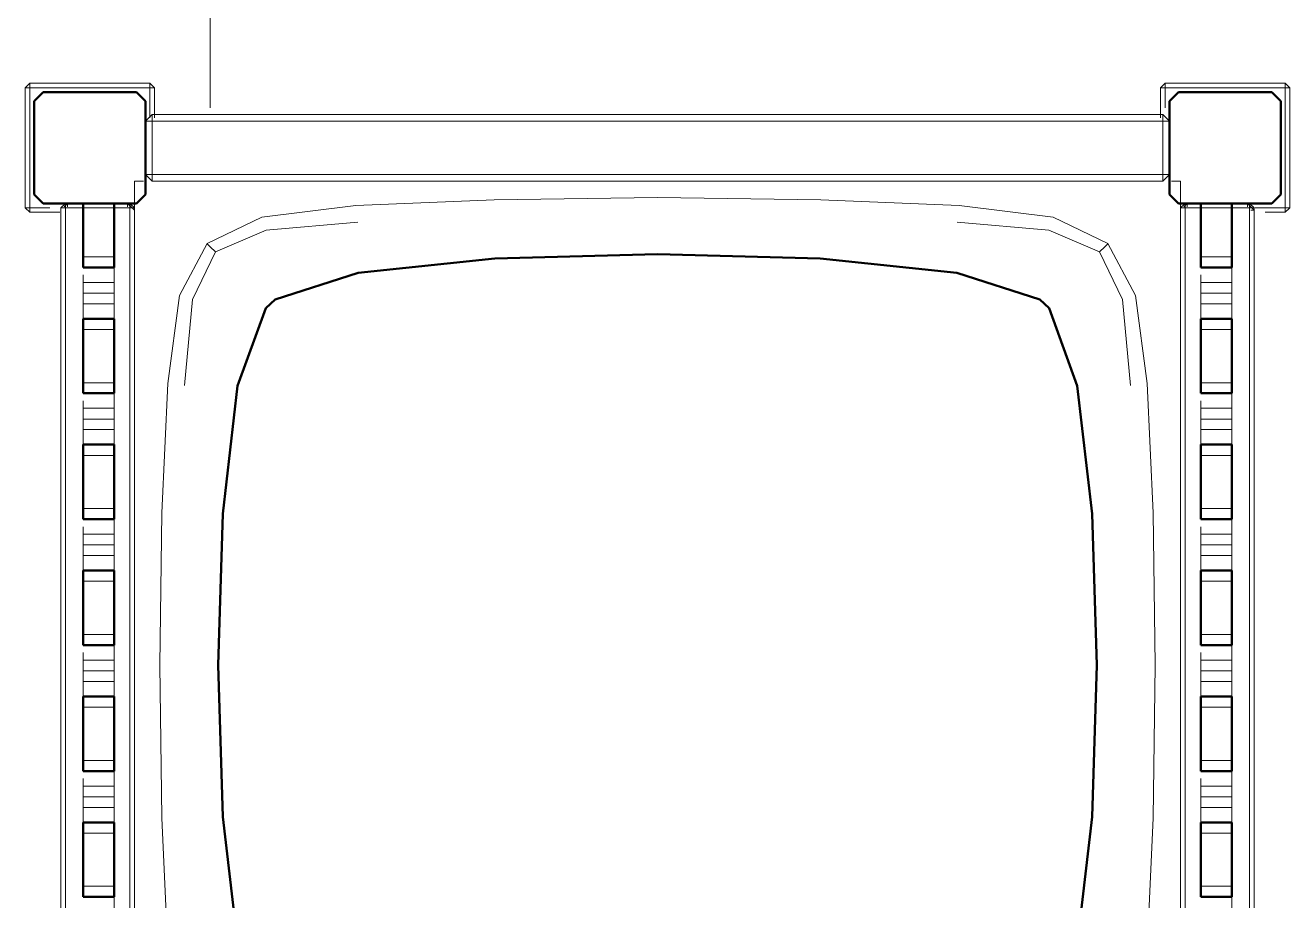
# Model space of a CAD drawing. Header units: metres. Extents: x 10 to 831, y 10 to 584.
# Drawn here: x 643.9 to 662.83, y 418.66 to 431.77 of the extents above; entities that cross this region are included whole.
import ezdxf

# ---------------------------------------------------------------- set-up
doc = ezdxf.new("R2010")
doc.units = ezdxf.units.M
doc.layers.add('CUT', color=7, linetype='Continuous', lineweight=50)
doc.layers.add('VIS', color=8, linetype='Continuous', lineweight=13)

msp = doc.modelspace()

# ---------------------------------------------------------------- linework, layer by layer
at = {"layer": 'CUT'}
for p, q in [((644.033, 430.633), (644.167, 430.767)), ((644.167, 430.767), (645.567, 430.767)), ((645.567, 430.767), (645.7, 430.633)), ((661.033, 430.633), (661.167, 430.767)), ((661.167, 430.767), (662.567, 430.767)), ((662.567, 430.767), (662.7, 430.633)), ((644.033, 429.233), (644.033, 430.633)), ((645.7, 430.633), (645.7, 429.233)), ((661.033, 429.233), (661.033, 430.633)), ((662.7, 430.633), (662.7, 429.233)), ((644.167, 429.1), (644.033, 429.233)), ((645.7, 429.233), (645.567, 429.1)), ((661.167, 429.1), (661.033, 429.233)), ((662.7, 429.233), (662.567, 429.1)), ((645.567, 429.1), (644.167, 429.1)), ((645.233, 429.1), (644.767, 429.1)), ((644.767, 429.1), (644.767, 428.651)), ((645.233, 428.651), (645.233, 429.1)), ((662.567, 429.1), (661.167, 429.1)), ((661.967, 429.1), (661.5, 429.1)), ((661.5, 429.1), (661.5, 428.651)), ((661.967, 428.651), (661.967, 429.1)), ((644.767, 428.651), (644.767, 428.301)), ((645.233, 428.301), (645.233, 428.651)), ((661.5, 428.651), (661.5, 428.301)), ((661.967, 428.301), (661.967, 428.651)), ((644.767, 428.301), (644.767, 428.252)), ((645.233, 428.252), (645.233, 428.301)), ((648.882, 428.062), (650.933, 428.274)), ((650.933, 428.274), (653.367, 428.338)), ((653.367, 428.338), (655.8, 428.274)), ((655.8, 428.274), (657.851, 428.062)), ((661.5, 428.301), (661.5, 428.252)), ((661.967, 428.252), (661.967, 428.301)), ((644.767, 428.252), (644.767, 428.158)), ((644.767, 428.158), (644.767, 428.142)), ((644.767, 428.142), (645.233, 428.142)), ((645.233, 428.158), (645.233, 428.252)), ((645.233, 428.142), (645.233, 428.158)), ((661.5, 428.252), (661.5, 428.158)), ((661.5, 428.158), (661.5, 428.142)), ((661.5, 428.142), (661.967, 428.142)), ((661.967, 428.158), (661.967, 428.252)), ((661.967, 428.142), (661.967, 428.158)), ((647.643, 427.662), (648.882, 428.062)), ((657.851, 428.062), (659.09, 427.662)), ((647.08, 426.368), (647.501, 427.529)), ((647.501, 427.529), (647.643, 427.662)), ((659.09, 427.662), (659.232, 427.529)), ((659.232, 427.529), (659.653, 426.368)), ((644.767, 427.356), (644.767, 427.372)), ((644.767, 427.372), (645.233, 427.372)), ((644.767, 426.991), (644.767, 427.356)), ((645.233, 427.372), (645.233, 427.356)), ((645.233, 427.356), (645.233, 426.991)), ((661.5, 427.356), (661.5, 427.372)), ((661.5, 427.372), (661.967, 427.372)), ((661.5, 426.991), (661.5, 427.356)), ((661.967, 427.372), (661.967, 427.356)), ((661.967, 427.356), (661.967, 426.991)), ((644.767, 426.637), (644.767, 426.991)), ((645.233, 426.991), (645.233, 426.637)), ((661.5, 426.637), (661.5, 426.991)), ((661.967, 426.991), (661.967, 426.637)), ((644.767, 426.273), (644.767, 426.637)), ((645.233, 426.637), (645.233, 426.273)), ((661.5, 426.273), (661.5, 426.637)), ((661.967, 426.637), (661.967, 426.273)), ((644.767, 426.256), (644.767, 426.273)), ((645.233, 426.256), (644.767, 426.256)), ((645.233, 426.273), (645.233, 426.256)), ((646.857, 424.453), (647.08, 426.368)), ((659.653, 426.368), (659.876, 424.453)), ((661.5, 426.256), (661.5, 426.273)), ((661.967, 426.256), (661.5, 426.256)), ((661.967, 426.273), (661.967, 426.256)), ((644.767, 425.47), (644.767, 425.487)), ((644.767, 425.487), (645.233, 425.487)), ((644.767, 425.106), (644.767, 425.47)), ((645.233, 425.487), (645.233, 425.47)), ((645.233, 425.47), (645.233, 425.106)), ((661.5, 425.47), (661.5, 425.487)), ((661.5, 425.487), (661.967, 425.487)), ((661.5, 425.106), (661.5, 425.47)), ((661.967, 425.487), (661.967, 425.47)), ((661.967, 425.47), (661.967, 425.106)), ((644.767, 424.751), (644.767, 425.106)), ((645.233, 425.106), (645.233, 424.751)), ((661.5, 424.751), (661.5, 425.106)), ((661.967, 425.106), (661.967, 424.751)), ((644.767, 424.387), (644.767, 424.751)), ((645.233, 424.751), (645.233, 424.387)), ((661.5, 424.387), (661.5, 424.751)), ((661.967, 424.751), (661.967, 424.387)), ((644.767, 424.37), (644.767, 424.387)), ((645.233, 424.37), (644.767, 424.37)), ((645.233, 424.387), (645.233, 424.37)), ((646.79, 422.183), (646.857, 424.453)), ((659.876, 424.453), (659.944, 422.183)), ((661.5, 424.37), (661.5, 424.387)), ((661.967, 424.37), (661.5, 424.37)), ((661.967, 424.387), (661.967, 424.37)), ((644.767, 423.584), (644.767, 423.601)), ((644.767, 423.601), (645.233, 423.601)), ((644.767, 423.22), (644.767, 423.584)), ((645.233, 423.601), (645.233, 423.584)), ((645.233, 423.584), (645.233, 423.22)), ((661.5, 423.584), (661.5, 423.601)), ((661.5, 423.601), (661.967, 423.601)), ((661.5, 423.22), (661.5, 423.584)), ((661.967, 423.601), (661.967, 423.584)), ((661.967, 423.584), (661.967, 423.22)), ((644.767, 422.866), (644.767, 423.22)), ((645.233, 423.22), (645.233, 422.866)), ((661.5, 422.866), (661.5, 423.22)), ((661.967, 423.22), (661.967, 422.866)), ((644.767, 422.501), (644.767, 422.866)), ((645.233, 422.866), (645.233, 422.501)), ((661.5, 422.501), (661.5, 422.866)), ((661.967, 422.866), (661.967, 422.501)), ((644.767, 422.485), (644.767, 422.501)), ((645.233, 422.485), (644.767, 422.485)), ((645.233, 422.501), (645.233, 422.485)), ((661.5, 422.485), (661.5, 422.501)), ((661.967, 422.485), (661.5, 422.485)), ((661.967, 422.501), (661.967, 422.485)), ((646.857, 419.914), (646.79, 422.183)), ((659.944, 422.183), (659.876, 419.914)), ((644.767, 421.699), (644.767, 421.715)), ((644.767, 421.715), (645.233, 421.715)), ((644.767, 421.334), (644.767, 421.699)), ((645.233, 421.715), (645.233, 421.699)), ((645.233, 421.699), (645.233, 421.334)), ((661.5, 421.699), (661.5, 421.715)), ((661.5, 421.715), (661.967, 421.715)), ((661.5, 421.334), (661.5, 421.699)), ((661.967, 421.715), (661.967, 421.699)), ((661.967, 421.699), (661.967, 421.334)), ((644.767, 420.98), (644.767, 421.334)), ((645.233, 421.334), (645.233, 420.98)), ((661.5, 420.98), (661.5, 421.334)), ((661.967, 421.334), (661.967, 420.98)), ((644.767, 420.616), (644.767, 420.98)), ((645.233, 420.98), (645.233, 420.616)), ((661.5, 420.616), (661.5, 420.98)), ((661.967, 420.98), (661.967, 420.616)), ((644.767, 420.599), (644.767, 420.616)), ((645.233, 420.599), (644.767, 420.599)), ((645.233, 420.616), (645.233, 420.599)), ((661.5, 420.599), (661.5, 420.616)), ((661.967, 420.599), (661.5, 420.599)), ((661.967, 420.616), (661.967, 420.599)), ((644.767, 419.813), (644.767, 419.83)), ((644.767, 419.83), (645.233, 419.83)), ((644.767, 419.449), (644.767, 419.813)), ((645.233, 419.83), (645.233, 419.813)), ((645.233, 419.813), (645.233, 419.449)), ((647.08, 417.999), (646.857, 419.914)), ((659.876, 419.914), (659.653, 417.999)), ((661.5, 419.813), (661.5, 419.83)), ((661.5, 419.83), (661.967, 419.83)), ((661.5, 419.449), (661.5, 419.813)), ((661.967, 419.83), (661.967, 419.813)), ((661.967, 419.813), (661.967, 419.449)), ((644.767, 419.094), (644.767, 419.449)), ((645.233, 419.449), (645.233, 419.094)), ((661.5, 419.094), (661.5, 419.449)), ((661.967, 419.449), (661.967, 419.094)), ((644.767, 418.73), (644.767, 419.094)), ((645.233, 419.094), (645.233, 418.73)), ((661.5, 418.73), (661.5, 419.094)), ((661.967, 419.094), (661.967, 418.73)), ((644.767, 418.713), (644.767, 418.73)), ((645.233, 418.713), (644.767, 418.713)), ((645.233, 418.73), (645.233, 418.713)), ((661.5, 418.713), (661.5, 418.73)), ((661.967, 418.713), (661.5, 418.713)), ((661.967, 418.73), (661.967, 418.713))]:
    msp.add_line(p, q, dxfattribs=at)
at = {"layer": 'VIS'}
for p, q in [((646.667, 430.667), (646.667, 458)), ((646.667, 457.867), (646.667, 430.533)), ((643.967, 430.9), (643.9, 430.833)), ((643.9, 430.833), (643.967, 430.833)), ((643.9, 430.833), (643.9, 429.033)), ((643.967, 430.833), (643.967, 430.9)), ((643.967, 430.9), (643.967, 430.867)), ((643.967, 430.9), (643.967, 430.9)), ((643.967, 430.9), (645.767, 430.9)), ((645.767, 430.9), (643.967, 430.9)), ((643.967, 430.833), (645.767, 430.833)), ((643.967, 429.033), (643.967, 430.833)), ((644.033, 430.633), (644.167, 430.767)), ((644.167, 430.767), (644.167, 430.767)), ((644.167, 430.767), (645.567, 430.767)), ((645.567, 430.767), (645.567, 430.767)), ((645.567, 430.767), (645.7, 430.633)), ((645.833, 430.833), (645.767, 430.9)), ((645.767, 430.9), (645.767, 430.833)), ((645.767, 430.9), (645.833, 430.833)), ((645.767, 430.9), (645.767, 430.9)), ((645.767, 430.833), (645.833, 430.833)), ((645.767, 430.833), (645.767, 430.383)), ((645.833, 430.833), (645.8, 430.833)), ((645.833, 430.533), (645.833, 430.833)), ((645.833, 430.833), (645.833, 430.833)), ((645.833, 430.833), (645.833, 430.383)), ((660.967, 430.9), (660.9, 430.833)), ((660.9, 430.833), (660.967, 430.833)), ((660.9, 430.833), (660.9, 430.383)), ((660.967, 430.833), (660.967, 430.9)), ((660.967, 430.9), (660.967, 430.867)), ((660.967, 430.9), (660.967, 430.9)), ((660.967, 430.9), (662.767, 430.9)), ((662.767, 430.9), (660.967, 430.9)), ((660.967, 430.833), (662.767, 430.833)), ((660.967, 430.533), (660.967, 430.833)), ((661.033, 430.633), (661.167, 430.767)), ((661.167, 430.767), (661.167, 430.767)), ((661.167, 430.767), (662.567, 430.767)), ((662.567, 430.767), (662.567, 430.767)), ((662.567, 430.767), (662.7, 430.633)), ((662.833, 430.833), (662.767, 430.9)), ((662.767, 430.9), (662.767, 430.833)), ((662.767, 430.9), (662.833, 430.833)), ((662.767, 430.9), (662.767, 430.9)), ((662.767, 430.833), (662.833, 430.833)), ((662.767, 430.833), (662.767, 429.033)), ((662.833, 430.833), (662.8, 430.833)), ((662.833, 429.033), (662.833, 430.833)), ((662.833, 430.833), (662.833, 430.833)), ((662.833, 430.833), (662.833, 429.033)), ((644.033, 430.633), (644.033, 430.633)), ((644.033, 429.233), (644.033, 430.633)), ((645.7, 430.633), (645.7, 430.633)), ((645.7, 430.633), (645.7, 429.233)), ((661.033, 430.633), (661.033, 430.633)), ((661.033, 429.233), (661.033, 430.633)), ((662.7, 430.633), (662.7, 430.633)), ((662.7, 430.633), (662.7, 429.233)), ((645.8, 430.433), (645.7, 430.333)), ((645.8, 430.333), (645.8, 430.433)), ((645.8, 430.433), (645.8, 430.383)), ((660.933, 430.433), (645.8, 430.433)), ((645.8, 430.433), (660.933, 430.433)), ((645.8, 430.433), (645.8, 430.433)), ((661.033, 430.333), (660.933, 430.433)), ((660.933, 430.433), (660.933, 430.333)), ((660.933, 430.433), (661.033, 430.333)), ((660.933, 430.433), (660.933, 430.433)), ((645.7, 430.333), (645.8, 430.333)), ((645.7, 430.333), (645.7, 429.533)), ((645.8, 429.533), (645.8, 430.333)), ((645.8, 430.333), (660.933, 430.333)), ((660.933, 430.333), (661.033, 430.333)), ((660.933, 430.333), (660.933, 429.533)), ((661.033, 430.333), (660.983, 430.333)), ((661.033, 430.333), (661.033, 429.533)), ((661.033, 430.333), (661.033, 430.333)), ((661.033, 429.533), (661.033, 430.333)), ((661.033, 430.233), (661.033, 430.233)), ((661.033, 429.633), (661.033, 429.633)), ((645.533, 429.433), (645.533, 414.767)), ((645.533, 429.433), (645.668, 429.433)), ((645.533, 429.433), (645.533, 429.433)), ((645.8, 429.533), (645.7, 429.533)), ((645.7, 429.533), (645.8, 429.433)), ((645.7, 429.533), (645.7, 429.533)), ((645.8, 429.433), (645.8, 429.533)), ((660.933, 429.533), (645.8, 429.533)), ((645.8, 429.433), (660.933, 429.433)), ((660.933, 429.533), (660.933, 429.433)), ((660.933, 429.433), (661.033, 429.533)), ((661.033, 429.533), (660.933, 429.533)), ((660.933, 429.433), (660.933, 429.433)), ((661.033, 429.533), (660.983, 429.483)), ((661.033, 429.533), (661.033, 429.533)), ((661.2, 429.433), (661.065, 429.433)), ((661.2, 429.167), (661.2, 429.433)), ((661.2, 429.433), (661.2, 429.033)), ((661.2, 429.433), (661.2, 429.433)), ((644.033, 429.233), (644.033, 429.233)), ((644.033, 429.233), (644.167, 429.1)), ((645.7, 429.233), (645.567, 429.1)), ((645.7, 429.233), (645.7, 429.233)), ((661.033, 429.233), (661.033, 429.233)), ((661.033, 429.233), (661.167, 429.1)), ((662.7, 429.233), (662.567, 429.1)), ((662.7, 429.233), (662.7, 429.233)), ((643.967, 429.033), (643.9, 429.033)), ((643.9, 429.033), (643.967, 428.967)), ((643.9, 429.033), (643.9, 429.033)), ((643.967, 428.967), (643.967, 429.033)), ((644.267, 429.033), (643.967, 429.033)), ((644.167, 429.1), (644.167, 429.1)), ((645.567, 429.1), (644.167, 429.1)), ((644.5, 429.1), (644.433, 429.033)), ((644.433, 429.033), (644.5, 429.033)), ((644.433, 429.033), (644.433, 415.167)), ((644.533, 429.1), (644.483, 429.05)), ((644.5, 429.1), (644.5, 429.067)), ((644.5, 429.033), (644.5, 429.1)), ((644.5, 429.1), (645.467, 429.1)), ((645.467, 429.1), (644.5, 429.1)), ((644.5, 429.1), (644.5, 429.1)), ((644.5, 415.167), (644.5, 429.033)), ((644.5, 429.033), (645.467, 429.033)), ((644.533, 429.1), (644.533, 429.05)), ((644.533, 429.1), (644.533, 429.1)), ((645.433, 429.1), (644.533, 429.1)), ((644.533, 429.1), (645.433, 429.1)), ((644.767, 429.1), (644.767, 429.1)), ((644.767, 429.1), (644.767, 428.427)), ((644.767, 429.1), (644.767, 429.1)), ((644.767, 429.1), (645.233, 429.1)), ((644.767, 428.651), (644.767, 429.1)), ((645.233, 429.1), (644.767, 429.1)), ((645.233, 415.1), (645.233, 429.1)), ((645.233, 429.1), (645.233, 429.1)), ((645.233, 428.651), (645.233, 429.1)), ((645.3, 429.1), (645.3, 429.1)), ((645.533, 429), (645.433, 429.1)), ((645.433, 429.1), (645.433, 429.05)), ((645.433, 429.1), (645.483, 429.05)), ((645.433, 429.1), (645.433, 429.1)), ((645.467, 429.1), (645.533, 429.033)), ((645.533, 429.033), (645.467, 429.1)), ((645.467, 429.1), (645.467, 429.033)), ((645.467, 429.1), (645.467, 429.1)), ((645.467, 429.033), (645.533, 429.033)), ((645.467, 429.033), (645.467, 415.167)), ((645.533, 429.033), (645.5, 429.033)), ((645.533, 429.033), (645.533, 415.167)), ((645.533, 415.167), (645.533, 429.033)), ((645.533, 429.033), (645.533, 429.033)), ((645.567, 429.1), (645.567, 429.1)), ((648.849, 429.068), (647.443, 428.893)), ((648.849, 429.068), (650.919, 429.156)), ((653.367, 429.186), (650.919, 429.156)), ((655.814, 429.156), (653.367, 429.186)), ((657.884, 429.068), (655.814, 429.156)), ((657.884, 429.068), (659.29, 428.893)), ((661.167, 429.1), (661.167, 429.1)), ((662.567, 429.1), (661.167, 429.1)), ((661.267, 429.1), (661.2, 429.033)), ((661.2, 429.033), (661.267, 429.033)), ((661.2, 429.033), (661.2, 415.167)), ((661.3, 429.1), (661.25, 429.05)), ((661.267, 429.033), (661.267, 429.1)), ((661.267, 429.1), (661.267, 429.067)), ((662.233, 429.1), (661.267, 429.1)), ((661.267, 429.1), (662.233, 429.1)), ((661.267, 429.1), (661.267, 429.1)), ((661.267, 415.167), (661.267, 429.033)), ((661.267, 429.033), (662.233, 429.033)), ((661.3, 429.1), (661.3, 429.05)), ((661.3, 429.1), (662.2, 429.1)), ((662.2, 429.1), (661.3, 429.1)), ((661.3, 429.1), (661.3, 429.1)), ((661.433, 429.1), (661.433, 429.1)), ((661.5, 429.1), (661.5, 428.427)), ((661.5, 429.1), (661.5, 429.1)), ((661.5, 429.1), (661.967, 429.1)), ((661.5, 428.651), (661.5, 429.1)), ((661.967, 429.1), (661.5, 429.1)), ((661.967, 429.1), (661.967, 429.1)), ((661.967, 415.1), (661.967, 429.1)), ((661.967, 429.1), (661.967, 429.1)), ((661.967, 428.651), (661.967, 429.1)), ((662.3, 429), (662.2, 429.1)), ((662.2, 429.1), (662.2, 429.05)), ((662.2, 429.1), (662.3, 429)), ((662.2, 429.1), (662.2, 429.1)), ((662.3, 429.033), (662.233, 429.1)), ((662.233, 429.1), (662.233, 429.033)), ((662.233, 429.1), (662.3, 429.033)), ((662.233, 429.1), (662.233, 429.1)), ((662.233, 429.033), (662.3, 429.033)), ((662.233, 429.033), (662.233, 415.167)), ((662.3, 429.033), (662.267, 429.033)), ((662.3, 429.033), (662.3, 415.167)), ((662.3, 429.033), (662.3, 429.033)), ((662.3, 415.167), (662.3, 429.033)), ((662.767, 429.033), (662.317, 429.033)), ((662.567, 429.1), (662.567, 429.1)), ((662.767, 429.033), (662.767, 428.967)), ((662.767, 428.967), (662.833, 429.033)), ((662.833, 429.033), (662.767, 429.033)), ((662.833, 429.033), (662.8, 429)), ((662.833, 429.033), (662.833, 429.033)), ((643.967, 428.967), (644.417, 428.967)), ((645.533, 415.2), (645.533, 429)), ((645.533, 429), (645.533, 429)), ((646.621, 428.498), (647.443, 428.893)), ((659.29, 428.893), (660.112, 428.498)), ((662.3, 429), (662.25, 429)), ((662.3, 429), (662.3, 429)), ((662.3, 429), (662.3, 415.2)), ((662.3, 415.2), (662.3, 429)), ((662.467, 428.967), (662.767, 428.967)), ((662.767, 428.967), (662.767, 428.967)), ((647.505, 428.701), (646.746, 428.374)), ((648.878, 428.82), (647.505, 428.701)), ((657.855, 428.82), (659.228, 428.701)), ((659.987, 428.374), (659.228, 428.701)), ((644.767, 428.651), (644.767, 428.301)), ((645.233, 428.651), (645.233, 428.301)), ((646.209, 427.72), (646.621, 428.498)), ((646.621, 428.498), (646.633, 428.486)), ((646.668, 428.451), (646.633, 428.486)), ((660.065, 428.451), (660.1, 428.486)), ((660.112, 428.498), (660.1, 428.486)), ((660.112, 428.498), (660.524, 427.72)), ((661.5, 428.651), (661.5, 428.301)), ((661.967, 428.651), (661.967, 428.301)), ((644.767, 428.301), (644.767, 428.142)), ((644.767, 428.301), (645.233, 428.301)), ((644.767, 428.252), (644.767, 428.301)), ((645.233, 428.301), (645.233, 428.142)), ((645.233, 428.142), (645.233, 428.301)), ((645.233, 428.252), (645.233, 428.301)), ((646.746, 428.374), (646.403, 427.659)), ((646.668, 428.451), (646.746, 428.374)), ((648.882, 428.062), (650.933, 428.274)), ((650.933, 428.274), (653.367, 428.338)), ((653.367, 428.338), (655.8, 428.274)), ((655.8, 428.274), (657.851, 428.062)), ((660.065, 428.451), (659.987, 428.374)), ((660.33, 427.659), (659.987, 428.374)), ((661.5, 428.301), (661.5, 428.142)), ((661.5, 428.301), (661.967, 428.301)), ((661.5, 428.252), (661.5, 428.301)), ((661.967, 428.301), (661.967, 428.142)), ((661.967, 428.142), (661.967, 428.301)), ((661.967, 428.252), (661.967, 428.301)), ((644.767, 428.158), (644.767, 428.252)), ((644.767, 428.142), (644.767, 428.158)), ((644.767, 428.142), (645.233, 428.142)), ((644.767, 428.142), (644.767, 428.142)), ((645.233, 428.142), (644.767, 428.142)), ((645.233, 428.158), (645.233, 428.252)), ((645.233, 428.142), (645.233, 428.158)), ((645.233, 428.142), (645.233, 427.917)), ((645.233, 428.142), (645.233, 428.142)), ((645.233, 428.142), (645.233, 428.142)), ((661.5, 428.158), (661.5, 428.252)), ((661.5, 428.142), (661.5, 428.158)), ((661.5, 428.142), (661.967, 428.142)), ((661.5, 428.142), (661.5, 428.142)), ((661.967, 428.142), (661.5, 428.142)), ((661.967, 428.158), (661.967, 428.252)), ((661.967, 428.142), (661.967, 428.158)), ((661.967, 428.142), (661.967, 427.917)), ((661.967, 428.142), (661.967, 428.142)), ((661.967, 428.142), (661.967, 428.142)), ((644.767, 427.917), (644.767, 428.029)), ((644.767, 427.757), (644.767, 427.917)), ((644.767, 427.917), (645.233, 427.917)), ((645.233, 427.917), (645.233, 427.757)), ((648.882, 428.062), (647.643, 427.662)), ((659.09, 427.662), (657.851, 428.062)), ((661.5, 427.917), (661.5, 428.029)), ((661.5, 427.757), (661.5, 427.917)), ((661.5, 427.917), (661.967, 427.917)), ((661.967, 427.917), (661.967, 427.757)), ((644.767, 427.598), (644.767, 427.757)), ((645.233, 427.757), (644.767, 427.757)), ((645.233, 427.757), (645.233, 427.598)), ((646.032, 426.401), (646.209, 427.72)), ((660.701, 426.401), (660.524, 427.72)), ((661.5, 427.598), (661.5, 427.757)), ((661.967, 427.757), (661.5, 427.757)), ((661.967, 427.757), (661.967, 427.598)), ((644.767, 427.372), (644.767, 427.598)), ((644.767, 427.598), (645.233, 427.598)), ((645.233, 427.598), (645.233, 427.372)), ((646.282, 426.372), (646.403, 427.659)), ((647.501, 427.529), (647.08, 426.368)), ((647.643, 427.662), (647.501, 427.529)), ((659.232, 427.529), (659.09, 427.662)), ((659.653, 426.368), (659.232, 427.529)), ((660.451, 426.372), (660.33, 427.659)), ((661.5, 427.372), (661.5, 427.598)), ((661.5, 427.598), (661.967, 427.598)), ((661.967, 427.598), (661.967, 427.372)), ((644.767, 427.213), (644.767, 427.372)), ((644.767, 427.372), (644.767, 427.372)), ((644.767, 427.372), (644.767, 427.372)), ((644.767, 427.372), (644.767, 427.213)), ((644.767, 427.372), (645.233, 427.372)), ((644.767, 427.372), (645.233, 427.372)), ((644.767, 427.372), (645.233, 427.372)), ((645.233, 427.372), (644.767, 427.372)), ((644.767, 427.372), (644.767, 427.356)), ((644.767, 427.356), (644.767, 426.991)), ((645.233, 427.372), (645.233, 427.372)), ((645.233, 427.372), (645.233, 427.213)), ((645.233, 427.213), (645.233, 427.372)), ((645.233, 427.372), (645.233, 427.372)), ((645.233, 427.372), (645.233, 427.356)), ((645.233, 427.356), (645.233, 426.991)), ((661.5, 427.213), (661.5, 427.372)), ((661.5, 427.372), (661.5, 427.372)), ((661.5, 427.372), (661.5, 427.372)), ((661.5, 427.372), (661.5, 427.213)), ((661.5, 427.372), (661.967, 427.372)), ((661.5, 427.372), (661.967, 427.372)), ((661.5, 427.372), (661.967, 427.372)), ((661.967, 427.372), (661.5, 427.372)), ((661.5, 427.372), (661.5, 427.356)), ((661.5, 427.356), (661.5, 426.991)), ((661.967, 427.372), (661.967, 427.372)), ((661.967, 427.372), (661.967, 427.213)), ((661.967, 427.213), (661.967, 427.372)), ((661.967, 427.372), (661.967, 427.372)), ((661.967, 427.372), (661.967, 427.356)), ((661.967, 427.356), (661.967, 426.991)), ((644.767, 427.213), (645.233, 427.213)), ((661.5, 427.213), (661.967, 427.213)), ((644.767, 426.637), (644.767, 426.991)), ((645.233, 426.991), (645.233, 426.637)), ((661.5, 426.637), (661.5, 426.991)), ((661.967, 426.991), (661.967, 426.637)), ((644.767, 426.946), (644.767, 426.542)), ((661.5, 426.946), (661.5, 426.542)), ((644.767, 426.637), (644.767, 426.273)), ((645.233, 426.637), (645.233, 426.273)), ((661.5, 426.637), (661.5, 426.273)), ((661.967, 426.637), (661.967, 426.273)), ((644.767, 426.415), (644.767, 426.256)), ((644.767, 426.415), (645.233, 426.415)), ((645.233, 426.415), (645.233, 426.256)), ((645.233, 426.256), (645.233, 426.415)), ((646.032, 426.401), (645.944, 424.467)), ((660.701, 426.401), (660.789, 424.467)), ((661.5, 426.415), (661.5, 426.256)), ((661.5, 426.415), (661.967, 426.415)), ((661.967, 426.415), (661.967, 426.256)), ((661.967, 426.256), (661.967, 426.415)), ((644.767, 426.256), (644.767, 426.273)), ((644.767, 426.256), (645.233, 426.256)), ((644.767, 426.256), (644.767, 426.256)), ((645.233, 426.256), (644.767, 426.256)), ((645.233, 426.256), (645.233, 426.273)), ((645.233, 426.256), (645.233, 426.031)), ((645.233, 426.256), (645.233, 426.256)), ((645.233, 426.256), (645.233, 426.256)), ((646.857, 424.453), (647.08, 426.368)), ((659.653, 426.368), (659.876, 424.453)), ((661.5, 426.256), (661.5, 426.273)), ((661.5, 426.256), (661.967, 426.256)), ((661.5, 426.256), (661.5, 426.256)), ((661.967, 426.256), (661.5, 426.256)), ((661.967, 426.256), (661.967, 426.273)), ((661.967, 426.256), (661.967, 426.031)), ((661.967, 426.256), (661.967, 426.256)), ((661.967, 426.256), (661.967, 426.256)), ((644.767, 426.031), (644.767, 426.143)), ((644.767, 425.871), (644.767, 426.031)), ((644.767, 426.031), (645.233, 426.031)), ((645.233, 426.031), (645.233, 425.871)), ((661.5, 426.031), (661.5, 426.143)), ((661.5, 425.871), (661.5, 426.031)), ((661.5, 426.031), (661.967, 426.031)), ((661.967, 426.031), (661.967, 425.871)), ((644.767, 425.712), (644.767, 425.871)), ((645.233, 425.871), (644.767, 425.871)), ((645.233, 425.871), (645.233, 425.712)), ((661.5, 425.712), (661.5, 425.871)), ((661.967, 425.871), (661.5, 425.871)), ((661.967, 425.871), (661.967, 425.712)), ((644.767, 425.487), (644.767, 425.712)), ((644.767, 425.712), (645.233, 425.712)), ((645.233, 425.712), (645.233, 425.487)), ((661.5, 425.487), (661.5, 425.712)), ((661.5, 425.712), (661.967, 425.712)), ((661.967, 425.712), (661.967, 425.487)), ((644.767, 425.327), (644.767, 425.487)), ((644.767, 425.487), (644.767, 425.487)), ((644.767, 425.487), (644.767, 425.487)), ((644.767, 425.487), (644.767, 425.327)), ((644.767, 425.487), (645.233, 425.487)), ((644.767, 425.487), (645.233, 425.487)), ((644.767, 425.487), (645.233, 425.487)), ((645.233, 425.487), (644.767, 425.487)), ((644.767, 425.487), (644.767, 425.47)), ((644.767, 425.47), (644.767, 425.106)), ((645.233, 425.487), (645.233, 425.487)), ((645.233, 425.487), (645.233, 425.327)), ((645.233, 425.327), (645.233, 425.487)), ((645.233, 425.487), (645.233, 425.487)), ((645.233, 425.487), (645.233, 425.47)), ((645.233, 425.47), (645.233, 425.106)), ((661.5, 425.327), (661.5, 425.487)), ((661.5, 425.487), (661.5, 425.487)), ((661.5, 425.487), (661.5, 425.487)), ((661.5, 425.487), (661.5, 425.327)), ((661.5, 425.487), (661.967, 425.487)), ((661.5, 425.487), (661.967, 425.487)), ((661.5, 425.487), (661.967, 425.487)), ((661.967, 425.487), (661.5, 425.487)), ((661.5, 425.487), (661.5, 425.47)), ((661.5, 425.47), (661.5, 425.106)), ((661.967, 425.487), (661.967, 425.487)), ((661.967, 425.487), (661.967, 425.327)), ((661.967, 425.327), (661.967, 425.487)), ((661.967, 425.487), (661.967, 425.487)), ((661.967, 425.487), (661.967, 425.47)), ((661.967, 425.47), (661.967, 425.106)), ((644.767, 425.327), (645.233, 425.327)), ((661.5, 425.327), (661.967, 425.327)), ((644.767, 424.751), (644.767, 425.106)), ((644.767, 425.062), (644.767, 424.658)), ((645.233, 425.106), (645.233, 424.751)), ((661.5, 424.751), (661.5, 425.106)), ((661.5, 425.062), (661.5, 424.658)), ((661.967, 425.106), (661.967, 424.751)), ((644.767, 424.751), (644.767, 424.387)), ((645.233, 424.751), (645.233, 424.387)), ((661.5, 424.751), (661.5, 424.387)), ((661.967, 424.751), (661.967, 424.387)), ((644.767, 424.53), (644.767, 424.37)), ((644.767, 424.53), (645.233, 424.53)), ((645.233, 424.53), (645.233, 424.37)), ((645.233, 424.37), (645.233, 424.53)), ((661.5, 424.53), (661.5, 424.37)), ((661.5, 424.53), (661.967, 424.53)), ((661.967, 424.53), (661.967, 424.37)), ((661.967, 424.37), (661.967, 424.53)), ((644.767, 424.37), (644.767, 424.387)), ((644.767, 424.37), (645.233, 424.37)), ((644.767, 424.37), (644.767, 424.37)), ((645.233, 424.37), (644.767, 424.37)), ((645.233, 424.37), (645.233, 424.387)), ((645.233, 424.37), (645.233, 424.145)), ((645.233, 424.37), (645.233, 424.37)), ((645.233, 424.37), (645.233, 424.37)), ((645.944, 424.467), (645.914, 422.183)), ((646.79, 422.183), (646.857, 424.453)), ((659.876, 424.453), (659.944, 422.183)), ((660.819, 422.183), (660.789, 424.467)), ((661.5, 424.37), (661.5, 424.387)), ((661.5, 424.37), (661.967, 424.37)), ((661.5, 424.37), (661.5, 424.37)), ((661.967, 424.37), (661.5, 424.37)), ((661.967, 424.37), (661.967, 424.387)), ((661.967, 424.37), (661.967, 424.145)), ((661.967, 424.37), (661.967, 424.37)), ((661.967, 424.37), (661.967, 424.37)), ((644.767, 424.145), (644.767, 424.258)), ((644.767, 423.986), (644.767, 424.145)), ((644.767, 424.145), (645.233, 424.145)), ((645.233, 424.145), (645.233, 423.986)), ((661.5, 424.145), (661.5, 424.258)), ((661.5, 423.986), (661.5, 424.145)), ((661.5, 424.145), (661.967, 424.145)), ((661.967, 424.145), (661.967, 423.986)), ((644.767, 423.826), (644.767, 423.986)), ((645.233, 423.986), (644.767, 423.986)), ((645.233, 423.986), (645.233, 423.826)), ((661.5, 423.826), (661.5, 423.986)), ((661.967, 423.986), (661.5, 423.986)), ((661.967, 423.986), (661.967, 423.826)), ((644.767, 423.601), (644.767, 423.826)), ((644.767, 423.826), (645.233, 423.826)), ((645.233, 423.826), (645.233, 423.601)), ((661.5, 423.601), (661.5, 423.826)), ((661.5, 423.826), (661.967, 423.826)), ((661.967, 423.826), (661.967, 423.601)), ((644.767, 423.442), (644.767, 423.601)), ((644.767, 423.601), (644.767, 423.601)), ((644.767, 423.601), (644.767, 423.601)), ((644.767, 423.601), (644.767, 423.442)), ((644.767, 423.601), (645.233, 423.601)), ((644.767, 423.601), (645.233, 423.601)), ((644.767, 423.601), (645.233, 423.601)), ((645.233, 423.601), (644.767, 423.601)), ((644.767, 423.601), (644.767, 423.584)), ((644.767, 423.584), (644.767, 423.22)), ((645.233, 423.601), (645.233, 423.601)), ((645.233, 423.601), (645.233, 423.442)), ((645.233, 423.442), (645.233, 423.601)), ((645.233, 423.601), (645.233, 423.601)), ((645.233, 423.601), (645.233, 423.584)), ((645.233, 423.584), (645.233, 423.22)), ((661.5, 423.442), (661.5, 423.601)), ((661.5, 423.601), (661.5, 423.601)), ((661.5, 423.601), (661.5, 423.601)), ((661.5, 423.601), (661.5, 423.442)), ((661.5, 423.601), (661.967, 423.601)), ((661.5, 423.601), (661.967, 423.601)), ((661.5, 423.601), (661.967, 423.601)), ((661.967, 423.601), (661.5, 423.601)), ((661.5, 423.601), (661.5, 423.584)), ((661.5, 423.584), (661.5, 423.22)), ((661.967, 423.601), (661.967, 423.601)), ((661.967, 423.601), (661.967, 423.442)), ((661.967, 423.442), (661.967, 423.601)), ((661.967, 423.601), (661.967, 423.601)), ((661.967, 423.601), (661.967, 423.584)), ((661.967, 423.584), (661.967, 423.22)), ((644.767, 423.442), (645.233, 423.442)), ((661.5, 423.442), (661.967, 423.442)), ((644.767, 422.866), (644.767, 423.22)), ((644.767, 423.177), (644.767, 422.773)), ((645.233, 423.22), (645.233, 422.866)), ((661.5, 422.866), (661.5, 423.22)), ((661.5, 423.177), (661.5, 422.773)), ((661.967, 423.22), (661.967, 422.866)), ((644.767, 422.866), (644.767, 422.501)), ((645.233, 422.866), (645.233, 422.501)), ((661.5, 422.866), (661.5, 422.501)), ((661.967, 422.866), (661.967, 422.501)), ((644.767, 422.644), (644.767, 422.485)), ((644.767, 422.644), (645.233, 422.644)), ((645.233, 422.644), (645.233, 422.485)), ((645.233, 422.485), (645.233, 422.644)), ((661.5, 422.644), (661.5, 422.485)), ((661.5, 422.644), (661.967, 422.644)), ((661.967, 422.644), (661.967, 422.485)), ((661.967, 422.485), (661.967, 422.644)), ((644.767, 422.485), (644.767, 422.501)), ((644.767, 422.485), (645.233, 422.485)), ((644.767, 422.485), (644.767, 422.485)), ((645.233, 422.485), (644.767, 422.485)), ((645.233, 422.485), (645, 422.485)), ((645.233, 422.485), (645.233, 422.501)), ((645.233, 422.485), (645.233, 422.259)), ((645.233, 422.485), (645.233, 422.485)), ((645.233, 422.485), (645.233, 422.485)), ((661.5, 422.485), (661.5, 422.501)), ((661.5, 422.485), (661.967, 422.485)), ((661.5, 422.485), (661.5, 422.485)), ((661.967, 422.485), (661.5, 422.485)), ((661.967, 422.485), (661.733, 422.485)), ((661.967, 422.485), (661.967, 422.501)), ((661.967, 422.485), (661.967, 422.259)), ((661.967, 422.485), (661.967, 422.485)), ((661.967, 422.485), (661.967, 422.485)), ((644.767, 422.259), (644.767, 422.372)), ((644.767, 422.1), (644.767, 422.259)), ((644.767, 422.259), (645.233, 422.259)), ((645.233, 422.259), (645.233, 422.1)), ((661.5, 422.259), (661.5, 422.372)), ((661.5, 422.1), (661.5, 422.259)), ((661.5, 422.259), (661.967, 422.259)), ((661.967, 422.259), (661.967, 422.1)), ((644.767, 421.941), (644.767, 422.1)), ((644.767, 422.1), (645.233, 422.1)), ((645.233, 422.1), (645.233, 421.941)), ((645.914, 422.183), (645.944, 419.9)), ((646.857, 419.914), (646.79, 422.183)), ((659.944, 422.183), (659.876, 419.914)), ((660.789, 419.9), (660.819, 422.183)), ((661.5, 421.941), (661.5, 422.1)), ((661.5, 422.1), (661.967, 422.1)), ((661.967, 422.1), (661.967, 421.941)), ((644.767, 421.715), (644.767, 421.941)), ((644.767, 421.941), (645.233, 421.941)), ((645.233, 421.941), (645.233, 421.715)), ((661.5, 421.715), (661.5, 421.941)), ((661.5, 421.941), (661.967, 421.941)), ((661.967, 421.941), (661.967, 421.715)), ((644.767, 421.556), (644.767, 421.715)), ((644.767, 421.715), (644.767, 421.715)), ((644.767, 421.715), (644.767, 421.715)), ((644.767, 421.715), (644.767, 421.556)), ((644.767, 421.715), (645.233, 421.715)), ((644.767, 421.715), (645.233, 421.715)), ((644.767, 421.715), (645.233, 421.715)), ((645.233, 421.715), (644.767, 421.715)), ((644.767, 421.715), (644.767, 421.699)), ((644.767, 421.699), (644.767, 421.334)), ((645.233, 421.715), (645.233, 421.715)), ((645.233, 421.715), (645.233, 421.556)), ((645.233, 421.556), (645.233, 421.715)), ((645.233, 421.715), (645.233, 421.715)), ((645.233, 421.715), (645.233, 421.699)), ((645.233, 421.699), (645.233, 421.334)), ((661.5, 421.556), (661.5, 421.715)), ((661.5, 421.715), (661.5, 421.715)), ((661.5, 421.715), (661.5, 421.715)), ((661.5, 421.715), (661.5, 421.556)), ((661.5, 421.715), (661.967, 421.715)), ((661.5, 421.715), (661.967, 421.715)), ((661.5, 421.715), (661.967, 421.715)), ((661.967, 421.715), (661.5, 421.715)), ((661.5, 421.715), (661.5, 421.699)), ((661.5, 421.699), (661.5, 421.334)), ((661.967, 421.715), (661.967, 421.715)), ((661.967, 421.715), (661.967, 421.556)), ((661.967, 421.556), (661.967, 421.715)), ((661.967, 421.715), (661.967, 421.715)), ((661.967, 421.715), (661.967, 421.699)), ((661.967, 421.699), (661.967, 421.334)), ((644.767, 421.556), (645.233, 421.556)), ((661.5, 421.556), (661.967, 421.556)), ((644.767, 420.98), (644.767, 421.334)), ((644.767, 421.292), (644.767, 420.888)), ((645.233, 421.334), (645.233, 420.98)), ((661.5, 420.98), (661.5, 421.334)), ((661.5, 421.292), (661.5, 420.888)), ((661.967, 421.334), (661.967, 420.98)), ((644.767, 420.98), (644.767, 420.616)), ((645.233, 420.98), (645.233, 420.616)), ((661.5, 420.98), (661.5, 420.616)), ((661.967, 420.98), (661.967, 420.616)), ((644.767, 420.758), (644.767, 420.599)), ((644.767, 420.758), (645.233, 420.758)), ((645.233, 420.758), (645.233, 420.599)), ((645.233, 420.599), (645.233, 420.758)), ((661.5, 420.758), (661.5, 420.599)), ((661.5, 420.758), (661.967, 420.758)), ((661.967, 420.758), (661.967, 420.599)), ((661.967, 420.599), (661.967, 420.758)), ((644.767, 420.599), (644.767, 420.616)), ((644.767, 420.599), (645.233, 420.599)), ((644.767, 420.599), (644.767, 420.599)), ((645.233, 420.599), (644.767, 420.599)), ((645.233, 420.599), (645.233, 420.616)), ((645.233, 420.599), (645.233, 420.374)), ((645.233, 420.599), (645.233, 420.599)), ((645.233, 420.599), (645.233, 420.599)), ((661.5, 420.599), (661.5, 420.616)), ((661.5, 420.599), (661.967, 420.599)), ((661.5, 420.599), (661.5, 420.599)), ((661.967, 420.599), (661.5, 420.599)), ((661.967, 420.599), (661.967, 420.616)), ((661.967, 420.599), (661.967, 420.374)), ((661.967, 420.599), (661.967, 420.599)), ((661.967, 420.599), (661.967, 420.599)), ((644.767, 420.374), (644.767, 420.486)), ((644.767, 420.214), (644.767, 420.374)), ((644.767, 420.374), (645.233, 420.374)), ((645.233, 420.374), (645.233, 420.214)), ((661.5, 420.374), (661.5, 420.486)), ((661.5, 420.214), (661.5, 420.374)), ((661.5, 420.374), (661.967, 420.374)), ((661.967, 420.374), (661.967, 420.214)), ((644.767, 420.055), (644.767, 420.214)), ((645.233, 420.214), (644.767, 420.214)), ((645.233, 420.214), (645.233, 420.055)), ((661.5, 420.055), (661.5, 420.214)), ((661.967, 420.214), (661.5, 420.214)), ((661.967, 420.214), (661.967, 420.055)), ((644.767, 419.83), (644.767, 420.055)), ((644.767, 420.055), (645.233, 420.055)), ((645.233, 420.055), (645.233, 419.83)), ((661.5, 419.83), (661.5, 420.055)), ((661.5, 420.055), (661.967, 420.055)), ((661.967, 420.055), (661.967, 419.83)), ((644.767, 419.67), (644.767, 419.83)), ((644.767, 419.83), (644.767, 419.83)), ((644.767, 419.83), (644.767, 419.83)), ((644.767, 419.83), (644.767, 419.67)), ((644.767, 419.83), (645.233, 419.83)), ((644.767, 419.83), (645.233, 419.83)), ((644.767, 419.83), (645.233, 419.83)), ((645.233, 419.83), (644.767, 419.83)), ((644.767, 419.83), (644.767, 419.813)), ((644.767, 419.813), (644.767, 419.449)), ((645.233, 419.83), (645.233, 419.83)), ((645.233, 419.83), (645.233, 419.67)), ((645.233, 419.67), (645.233, 419.83)), ((645.233, 419.83), (645.233, 419.83)), ((645.233, 419.83), (645.233, 419.813)), ((645.233, 419.813), (645.233, 419.449)), ((646.032, 417.966), (645.944, 419.9)), ((647.08, 417.999), (646.857, 419.914)), ((659.876, 419.914), (659.653, 417.999)), ((660.701, 417.966), (660.789, 419.9)), ((661.5, 419.67), (661.5, 419.83)), ((661.5, 419.83), (661.5, 419.83)), ((661.5, 419.83), (661.5, 419.83)), ((661.5, 419.83), (661.5, 419.67)), ((661.5, 419.83), (661.967, 419.83)), ((661.5, 419.83), (661.967, 419.83)), ((661.5, 419.83), (661.967, 419.83)), ((661.967, 419.83), (661.5, 419.83)), ((661.5, 419.83), (661.5, 419.813)), ((661.5, 419.813), (661.5, 419.449)), ((661.967, 419.83), (661.967, 419.83)), ((661.967, 419.83), (661.967, 419.67)), ((661.967, 419.67), (661.967, 419.83)), ((661.967, 419.83), (661.967, 419.83)), ((661.967, 419.83), (661.967, 419.813)), ((661.967, 419.813), (661.967, 419.449)), ((644.767, 419.67), (645.233, 419.67)), ((661.5, 419.67), (661.967, 419.67)), ((644.767, 419.094), (644.767, 419.449)), ((644.767, 419.408), (644.767, 419.004)), ((645.233, 419.449), (645.233, 419.094)), ((661.5, 419.094), (661.5, 419.449)), ((661.5, 419.408), (661.5, 419.004)), ((661.967, 419.449), (661.967, 419.094)), ((644.767, 419.094), (644.767, 418.73)), ((645.233, 419.094), (645.233, 418.73)), ((661.5, 419.094), (661.5, 418.73)), ((661.967, 419.094), (661.967, 418.73)), ((644.767, 418.873), (644.767, 418.713)), ((644.767, 418.873), (645.233, 418.873)), ((645.233, 418.873), (645.233, 418.713)), ((645.233, 418.713), (645.233, 418.873)), ((661.5, 418.873), (661.5, 418.713)), ((661.5, 418.873), (661.967, 418.873)), ((661.967, 418.873), (661.967, 418.713)), ((661.967, 418.713), (661.967, 418.873)), ((644.767, 418.713), (644.767, 418.73)), ((644.767, 418.713), (645.233, 418.713)), ((644.767, 418.713), (644.767, 418.713)), ((645.233, 418.713), (644.767, 418.713)), ((645.233, 418.713), (645.233, 418.73)), ((645.233, 418.713), (645.233, 418.488)), ((645.233, 418.713), (645.233, 418.713)), ((645.233, 418.713), (645.233, 418.713)), ((661.5, 418.713), (661.5, 418.73)), ((661.5, 418.713), (661.967, 418.713)), ((661.5, 418.713), (661.5, 418.713)), ((661.967, 418.713), (661.5, 418.713)), ((661.967, 418.713), (661.967, 418.73)), ((661.967, 418.713), (661.967, 418.488)), ((661.967, 418.713), (661.967, 418.713)), ((661.967, 418.713), (661.967, 418.713))]:
    msp.add_line(p, q, dxfattribs=at)

doc.saveas('drawing.dxf')
